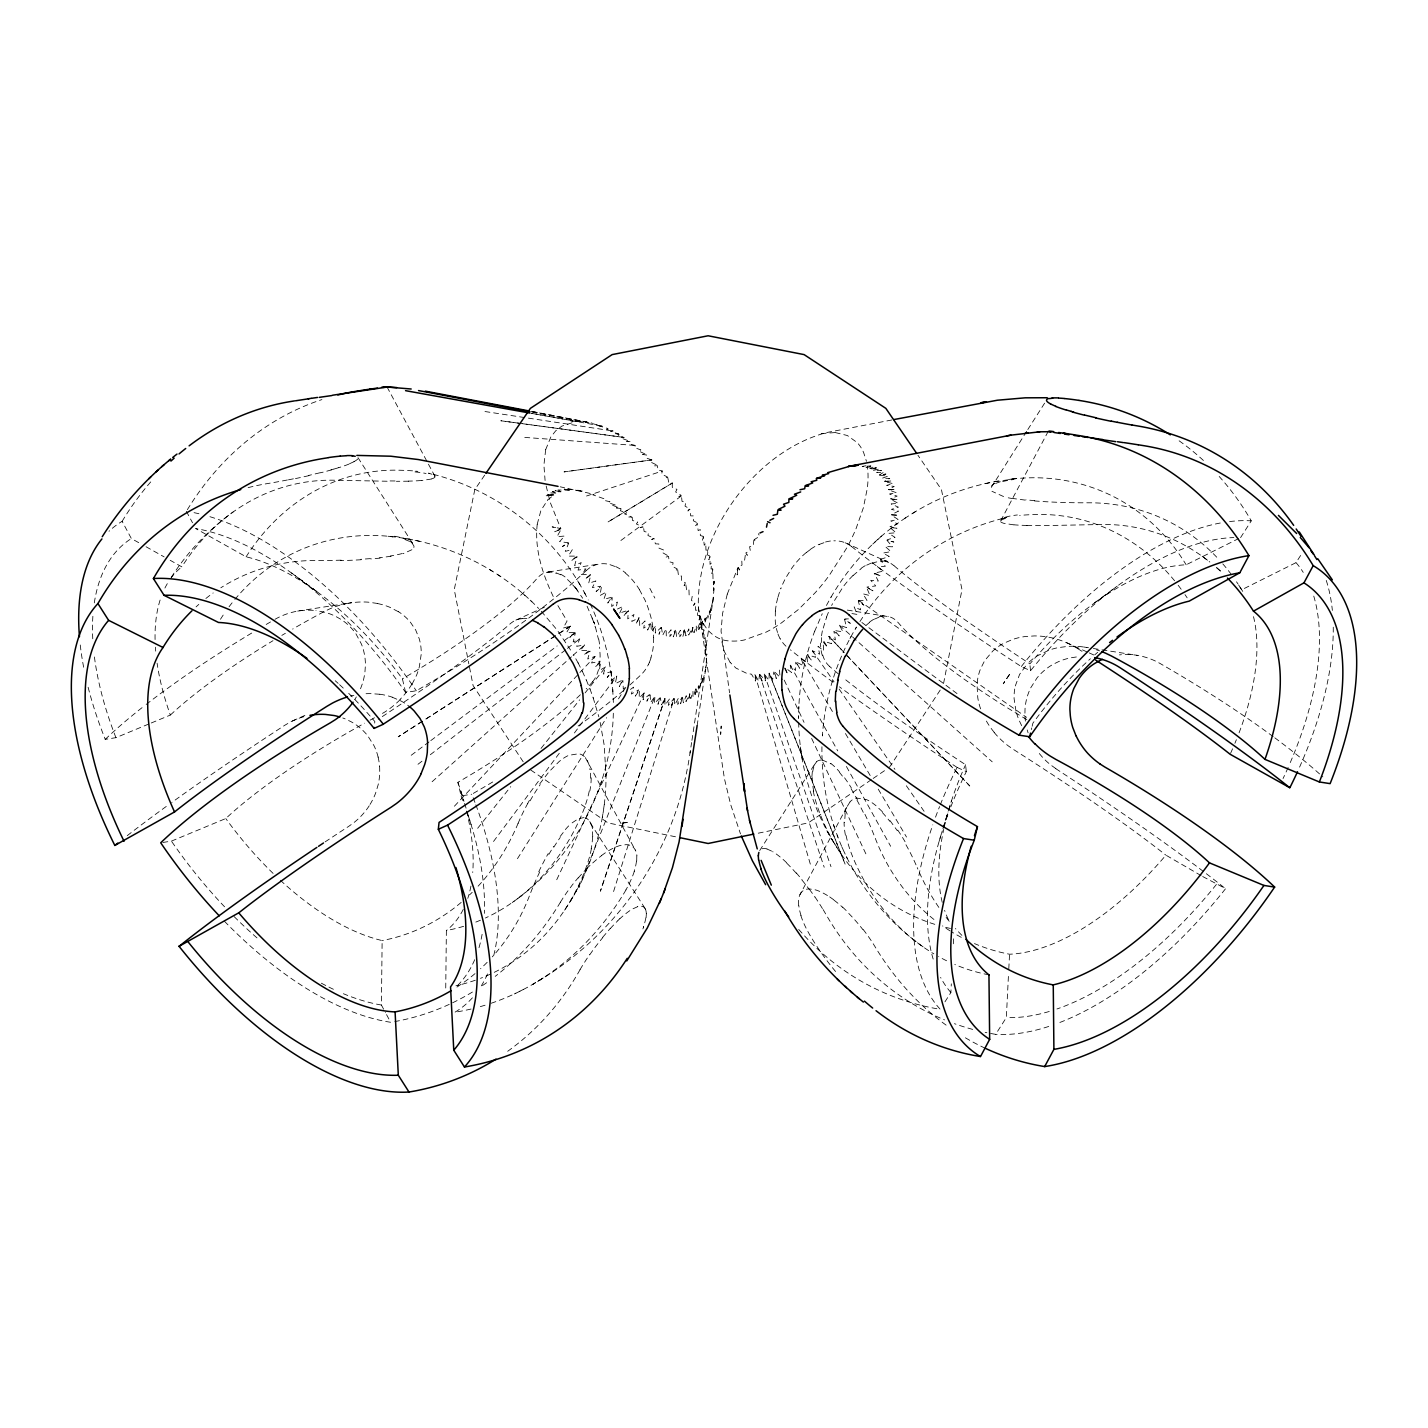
<?xml version="1.0" encoding="UTF-8"?>
<svg xmlns="http://www.w3.org/2000/svg" width="1428" height="1428" viewBox="0 0 1428 1428"><rect width="100%" height="100%" fill="white"/><g stroke="black" fill="none" stroke-linecap="round" stroke-linejoin="round"><path stroke-width="0.75" stroke-dasharray="5 3.75" d="M590.692 778.206L590.139 769.335M653.703 637.691L653.399 645.617A67.937 39.77 69.2 0 1 650.882 657.808M592.745 836.737L592.281 828.918M646.384 913.42L646.081 917.686M280.352 880.273A224.928 112.473 54.7 0 0 382.133 940.57L381.419 1005.062L385.506 1012.702M446.375 930.538L445.714 990.729M606.007 773.458C606.597 822.796 591.156 872.08 562.953 912.546M798.645 715.767L798.591 718.373C798.466 688.635 803.982 658.897 814.71 631.176M798.805 708.699L798.859 706.324M811.889 776.939L812.354 771.227M821.279 642.618L821.832 635.603M944.943 1001.849L950.887 992.531L951.316 983.838M1008.4 976.413L1006.347 1017.557L995.655 1034.336A314.374 270.981 -65.7 0 1 985.141 1032.373M613.326 713.232C611.755 784.507 576.323 854.015 519.578 897.141M953.333 943.801L953.725 936.393M1008.793 968.827L1009.56 954.225M775.35 611.041L775.261 621.073A67.937 40.966 -59.7 0 0 777.546 632.479M636.709 860.959L636.799 855.89M374.689 723.104L374.814 721.533A224.928 112.491 54.8 0 0 346.861 691.545M855.336 629.034L856.479 627.035C836.594 659.932 824.831 697.632 822.403 735.973L822.617 733.706M823.367 725.245L823.599 722.925M537.231 524.237C534.286 550.423 543.3 576.305 554.671 599.492M705.271 671.642L705.503 669.268L702.737 681.656L702.647 678.389L701.541 684.637L702.505 678.675L698.631 690.081L698.471 685.761L696.918 692.509L696.079 688.635L695.043 694.74L695.864 688.867L693.008 696.775L692.973 691.563L690.831 698.595L689.974 693.705L688.474 700.22L689.742 693.865L685.993 701.63L686.261 695.722L683.369 702.808L682.477 697.132L680.603 703.772L682.191 697.221L677.711 704.522L678.443 698.131L674.694 705.039L674.159 698.667L671.553 705.343L673.802 698.685L668.304 705.414L669.643 698.774L664.966 705.271L664.948 698.417L661.503 704.896L660.396 697.685L657.969 704.307L660.039 697.614L654.345 703.486L654.988 696.382L579.215 887.413M778.671 675.979L774.529 671.749L776.314 678.568L773.851 671.945L772.637 679.549L769.156 673.177L769.032 680.299L764.23 674.07L765.515 680.835L759.821 674.498L762.088 681.138L759.464 674.534L758.768 681.227L754.93 674.551L755.555 681.085L751.521 674.212L746.594 673.248M845.18 813.639L844.626 822.51M537.231 524.219L540.891 510.528L547.656 500.05M712.733 602.152L714.268 586.872L713.482 590.639L714.143 581.607L713.357 586.533L714.125 581.196L713.072 582.321L712.822 569.576L711.912 573.556L712.679 568.755L711.073 569.022L711.537 562.864L710.055 564.399L709.966 556.42L708.859 559.722L709.823 555.92L707.485 554.974L708.038 549.816L705.95 550.173L705.789 543.14L704.236 545.317L703.397 536.874L702.362 540.427L703.183 536.339L700.327 535.536L700.291 529.556L698.149 530.609L697.292 523.183L695.793 525.683L697.06 522.702L693.312 520.756L693.58 515.901L690.688 515.865L689.795 509.153L687.921 510.992L689.51 508.654L685.029 506.155L685.761 502.442L682.013 501.353L681.477 495.855L678.871 496.623L681.12 495.32L675.622 491.946L676.961 489.376L672.285 487.359L672.267 483.075L668.822 482.842L667.715 477.38L665.287 478.434L667.358 476.916L661.664 474.132L662.306 471.026L657.969 469.937L657.433 465.706L654.202 465.867L656.755 464.975L650.365 461.922L651.793 459.905L646.491 458.12L646.67 455.05L642.564 454.461L645.956 454.407L638.619 450.962L640.869 449.927L634.621 447.624L635.335 445.429L630.623 444.447L630.194 441.573L626.606 441.448L629.748 441.252L622.572 438.628L624.197 437.468L500.835 420.76L624.161 437.45L618.556 436.004L619.02 434.273L614.558 433.559L618.627 434.023L610.577 431.31L613.13 431.006L606.632 429.275L608.025 428.543L598.85 425.83L602.348 426.187L530.948 413.245M689.617 755.733L691.598 742.542M691.937 740.347L713.447 597.404L710.359 612.291L711.18 606.721L709.216 615.325L709.538 610.863L707.895 618.199L707.538 614.647L704.736 623.358L705.182 618.056L702.897 625.642L702.522 621.055L700.916 627.731L702.29 621.269L698.774 629.623L699.541 623.661L696.471 631.301L696.257 625.839L694.026 632.747L692.955 627.481L691.438 633.996L692.687 627.606L688.707 635.032L688.849 628.927L685.851 635.835L685.012 629.748L682.87 636.424L684.458 629.837L679.764 636.799L680.406 630.248L676.551 636.924L675.855 630.23L673.231 636.852L675.498 630.194L669.803 636.531L671.089 629.766L666.287 635.995L666.162 628.873L662.681 635.246L661.467 627.642L659.004 634.282L661.057 627.535L655.256 633.086L655.845 625.75L651.454 631.676L650.865 623.697L647.58 630.051L650.472 623.536L643.671 628.213L645.045 620.93L639.726 626.178L639.548 617.913L635.746 623.929L639.155 617.664L631.747 621.501L633.996 614.468L627.731 618.859L628.427 610.684L623.697 616.039L627.981 610.345L621.751 612.362M697.132 725.674L706.307 664.68L705.753 668.001L706.949 654.006L706.092 656.202L706.182 642.796L705.414 647.705L705.182 636.174L704.004 638.798L703.968 630.266L703.04 634.211L703.861 629.802L701.898 629.534L702.219 623.322L700.577 624.804L700.22 616.717L699.077 620.02L700.041 616.236L697.417 615.182L697.864 609.988L695.579 610.309L695.204 603.223L693.597 605.401L694.972 602.687L691.455 600.474L692.223 596.386L689.153 595.547L688.939 589.568L686.707 590.639L685.636 583.267L684.119 585.73L685.369 582.749L681.388 580.839L681.531 576.019L678.532 575.984L677.693 569.772L675.551 571.182L677.14 568.897L672.445 566.434L673.088 562.757L669.232 561.739L668.536 556.349L665.912 557.134L668.179 555.867L662.485 552.6L663.77 550.066L658.968 548.156L658.844 543.997L655.363 543.818L654.149 538.57L651.686 539.588L653.738 538.106L647.937 535.482L648.526 532.501L644.135 531.502L643.546 527.503L640.262 527.664L643.153 527.128L636.352 523.969L637.727 522.077L632.408 520.417L632.229 517.329L628.427 517.025L631.836 517.007L624.429 513.812L626.678 512.884L620.412 510.76L621.109 508.814L616.378 507.886L620.662 508.511L612.362 505.209L615.522 505.084L608.364 502.71L609.988 501.764L604.365 500.425L604.901 499.05L592.602 494.748L594.102 494.338L560.24 486.805M690.027 753.038L690.367 750.789M602.33 817.476L602.848 814.049M603.758 807.927L604.258 804.696M688.064 765.14L688.974 759.732M943.569 683.441L961.99 589.621L941.427 489.536L917.954 455.264M630.426 689.456L633.55 687.154L631.301 694.062L638.637 689.867L635.246 696.15L639.351 690.242L639.173 698.042L644.439 692.598L643.046 699.738L649.437 694.579L646.884 701.202L650.115 694.829L650.65 702.451L654.97 696.382M591.406 848.625L590.889 851.213A83.984 34.54 -58.3 0 1 587.122 864.636L585.194 870.045A232.425 200.348 65.7 0 1 493.856 972.522M687.243 769.139C670.035 858.692 612.076 939.124 532.912 984.231L544.907 976.93M616.503 605.936L617.307 602.009L611.684 606.525L612.219 597.529L607.739 603.027L611.809 597.154L603.812 599.367L606.4 592.031L599.921 595.565L601.42 586.962L596.101 591.62L600.724 586.23L592.334 587.551L595.869 580.928L588.639 583.356L590.817 575.02L585.016 579.054L590.442 574.556L581.464 574.645L585.908 568.88L578.019 570.129L581.214 562.578L574.663 565.542L577.055 556.599L571.432 560.865L576.698 556.099L568.29 556.135L572.432 549.512L565.274 551.351L568.665 543.265L562.382 546.513L568.38 542.783L559.615 541.623L564.613 536.035L556.991 536.732L561.115 529.235L554.492 531.805L560.865 528.735L552.154 526.878L560.776 528.521L550.226 502.424L545.478 483.164M557.902 605.65L567.059 621.019L563.221 628.052L570.432 626.142L566.434 632.729L574.984 632.55L569.754 637.352L575.341 633.05L573.181 641.886L579.75 638.851L576.698 646.313L584.677 644.903L580.286 650.65L589.389 650.347L583.981 654.881L590.067 651.097L587.729 658.986L594.994 656.398L591.531 662.967L599.992 661.414L595.405 666.805L600.706 662.092L599.314 670.517L605.793 666.84L603.259 674.052L611.309 671.606L607.239 677.443L611.702 671.91L611.238 680.674L616.842 676.015L615.254 683.709L622.429 680.121L619.288 686.582L622.876 680.406L623.304 689.278L626.821 685.172M589.246 791.112L588.657 793.843A83.984 43.215 -55.5 0 1 584.355 807.837M776.546 602.884L777.903 597.207M545.674 449.713L543.907 465.064L545.085 480.504M1031.337 729.565L1031.748 727.905M1032.141 726.281L1032.908 723.157A224.928 112.473 -54.7 0 1 1090.385 658.754M545.674 449.695L550.797 437.039L555.688 430.828L561.757 426.169L574.377 422.028L570.54 420.707L587.069 422.152L532.001 411.442M1048.241 431.327L1000.385 521.381M823.26 628.088L826.651 617.003M1015.308 685.94L1019.628 674.319L1026.946 664.252M727.28 594.137L722.568 613.469L721.051 631.158L729.547 692.794M939.106 841.413L942.301 830.864M942.944 828.758L948.067 811.889M943.319 827.544L951.441 800.912M613.576 891.536L674.159 698.667M727.28 594.102L737.919 567.701L737.169 574.913L738.026 567.487L739.525 569.986L738.258 566.987L742.007 565.06L741.757 560.187L744.631 560.169L745.523 553.439L747.397 555.278L745.809 552.957L750.289 550.44L749.575 546.728L753.306 545.657L753.841 540.141L756.447 540.926L754.198 539.623L759.696 536.25L758.357 533.661M597.404 792.968L598.154 790.826M600.92 783.044L601.706 780.813M584.498 807.802L582.321 813.317A232.425 195.35 81.2 0 1 485.395 918.008M360.534 688.742L362.587 683.137A61.957 59.905 -59.4 0 0 364.997 671.267L365.425 665.091A55.264 53.621 -58 0 0 364.693 655.863A56.638 54.996 -57.4 0 0 361.48 644.189L355.983 633.889A56.656 55.049 -56.7 0 0 345.808 622.876A55.281 53.711 -57.7 0 0 340.881 619.324L335.616 616.343A61.94 60.19 -60.6 0 0 324.531 612.184L315.927 610.559M814.585 631.515L822.242 613.719M518.078 823.349L520.524 817.798A83.984 29.667 -59.9 0 1 527.807 803.375M648.49 664.359L649.419 662.324M556.724 879.737L644.474 692.616M539.713 871.972L538.302 874.953A84.002 20.581 -63.1 0 0 531.912 889.555L529.734 895.07A232.425 200.348 65.7 0 1 492.285 956.867M619.681 613.04L622.84 606.507L617.467 609.024M847.304 806.284L849.999 801.929M831.007 597.207C849.606 564.917 875.971 537.124 907.191 516.811M1026.643 431.381L990.746 488.287A51.979 11.977 1.1 0 0 991.246 490.554M798.609 905.263L798.52 900.193A61.94 24.562 49.8 0 1 799.948 894.696L848.089 804.696M799.894 894.642L801.251 892.464A55.264 21.848 50.6 0 1 803.054 890.751A56.656 22.437 50.8 0 1 809.301 888.894L815.727 889.93A56.656 22.312 50.7 0 1 823.403 893.214A55.281 21.616 50.5 0 1 829.704 896.998M527.735 803.357L529.36 800.448M826.437 605.454L831.31 596.618M814.192 765.14L816.53 761.856M412.103 684.119L416.351 675.694A65.563 63.421 -19.5 0 0 419.314 666.876L421.206 654.256A51.872 50.462 -2.8 0 0 419.189 638.602L415.691 630.034L410.479 622.322A51.854 50.605 -5 0 0 398.466 611.684M849.981 638.477L851.142 636.46M548.816 854.462L553.582 846.393M570.629 900.836L573.039 896.641M575.413 892.464L577.751 888.394M580.089 969.666L578.733 972.004A314.374 270.981 65.7 0 1 506.761 1051.936M625.999 889.876L624.625 892.214A314.374 264.251 81.1 0 1 489.054 1003.955M560.383 902.246L563.364 897.48A71.721 25.508 -49.8 0 1 570.343 887.645L572.164 885.146A66.616 23.955 -49.8 0 1 578.108 877.881M859.959 621.537C892.946 569.504 946.889 531.448 1006.865 517.454L1000.064 519.256L1006.865 517.454M517.454 858.674L606.614 717.677M618.485 698.863L626.838 685.708M759.678 850.588L814.888 763.891M1027.821 429.525L1046.653 399.965M1240.575 537.624L1251.267 520.845A314.374 270.999 -65.7 0 0 1219.191 476.47M1238.611 584.962A232.425 200.348 -65.7 0 1 1241.646 589.8L1296.035 562.65L1300.783 555.206M889.394 767.354L940.695 689.331M171.253 577.358C187.514 551.904 208.667 529.609 233.157 511.956M484.717 475.096L474.828 489.536L454.265 589.621L468.83 663.806M539.802 783.776L549.012 771.78L558.919 761.749A51.854 23.812 -63.1 0 1 568.701 755.341L578.822 753.716A51.854 24.187 -62.9 0 1 585.337 757.608M560.151 836.505L565.327 829.829M493.517 841.467L561.168 750.753M574.413 732.957L616.878 676.051M592.513 681.87L594.459 679.228A84.002 40.287 62 0 0 598.207 670.66L598.725 668.625A78.594 37.128 62.9 0 0 600.099 654.792L599.599 647.098M477.666 828.294L510.742 786.632M541.034 748.433L579.643 699.845M585.123 692.866L605.811 666.858M602.687 937.286L610.238 928.468M454.407 806.213L578.394 674.141M579.875 672.517L595.03 656.434M586.444 868.813L592.727 862.78M547.674 500.032L553.457 495.284L544.836 495.873L553.546 495.213L547.174 494.266L553.796 495.052L549.673 492.856L557.295 493.195L552.297 491.678L561.061 491.767L555.064 490.696L561.347 491.696L557.955 489.965L569.379 490.25L564.114 489.126L569.736 490.232L567.362 489.054L583.124 491.232L577.697 490.179M400.161 699.631L397.805 701.933A84.002 80.111 -27 0 1 384.9 711.947L382.168 713.589M617.931 920.489L619.841 918.668M853.051 575.555L861.03 568.772M881.647 536L872.722 544.139M586.051 570.754L588.854 568.415A71.703 41.483 73 0 1 595.262 565.042L596.993 564.506A66.616 38.574 72.7 0 1 602.438 563.703A67.937 39.324 72.5 0 1 609.988 564.542M432.113 781.723L571.432 656.826M573.056 655.327L584.695 644.938M866.136 625.339L869.545 622.429M572.128 822.867L578.34 818.708L583.749 817.619M806.32 552.582L810.658 549.316M417.993 764.283L423.277 760.196M430.31 754.734L565.702 649.776M567.434 648.383L579.768 638.869M521.291 895.82L512.17 902.603M411.21 755.269L429.007 741.935M430.792 740.596L557.188 645.92M564.292 640.565L575.002 632.586M620.894 540.48L681.477 495.855M1094.616 602.777L1117.249 586.087M601.313 855.675L605.633 852.587A55.281 21.866 -50.4 0 1 611.969 848.839A56.781 22.402 -50.7 0 1 619.573 845.679L625.982 844.644A56.638 22.437 -50.8 0 1 632.265 846.465A55.281 21.866 -50.4 0 1 634.068 848.143L634.8 849.196A61.797 24.579 -49.5 0 1 636.942 855.783M411.889 549.726L403.16 553.671M871.348 779.706L808.212 822.921L756.001 833.649M873.151 778.456L885.788 769.817M555.456 635.763L424.437 719.962L555.474 635.781M912.385 513.527C936 498.765 962.311 488.305 989.586 482.7M904.406 518.578L915.33 511.635M274.979 619.306L277.567 617.896A71.436 69.561 -67.5 0 1 291.687 612.433L294.686 611.684A66.652 64.885 -66.7 0 1 300.755 610.649A67.937 66.063 -64.7 0 1 315.909 610.577M866.671 565.167L872.169 562.686M354.18 461.619L348.664 464.118M874.418 619.163L879.184 617.128M894.106 565.738A232.425 19.385 32.5 0 0 1029.927 663.859A224.928 112.455 -54.7 0 1 1186.186 564.774L1238.594 538.606M523.683 989.318L514.294 993.959M515.901 620.109L545.121 606.918M995.619 483.467L1001.546 481.254M292.365 721.033L306.877 714.482M819.244 544.425L825.509 542.14M88.125 687.243A296.703 148.351 54.7 0 0 105.244 739.347L115.936 737.669L149.619 723.675M151.279 722.979L170.343 715.071A224.928 112.473 54.7 0 1 157.098 663.199M162.846 842.466L171.396 841.128L225.785 818.53A232.425 48.498 -28.2 0 1 364.551 723.193M1003.366 518.543L1005.562 517.811M586.533 496.016L662.306 471.026M637.62 906.709L632.104 909.19A56.656 15.851 -54.1 0 0 625.357 914.009A55.264 15.333 -54 0 0 619.823 918.74M303.896 716.695L300.915 717.588A71.703 70.972 79 0 0 289.67 722.407L284.547 725.424A314.392 26.257 -32.5 0 0 171.735 802.5M330.957 469.866L333.563 469.116M431.559 479.005L421.456 480.576M320.015 472.757L308.609 475.47M891.786 419.975L826.955 432.488C755.448 451.105 696.114 532.715 698.363 607.15L724.46 778.831L730.672 804.607L740.507 833.916M994.263 481.789L1016.629 478.559M348.468 603.187L345.219 603.83A83.984 83.431 -25.1 0 0 329.672 608.917L323.977 611.666A232.425 48.463 -28.2 0 0 292.633 629.088M984.963 483.628L999.029 480.843M287.367 479.969L284.368 480.558A71.739 6.212 -12.2 0 1 272.837 482.682L267.661 483.539A314.374 270.981 65.7 0 0 246.776 487.965M865.975 465.742L862.173 466.474L870.866 465.956L865.993 467.313L873.722 466.76L869.831 468.616L876.453 467.795L870.098 468.759L879.041 469.044L873.4 470.383L881.487 470.508L876.685 472.561L883.789 472.168L879.434 474.971L885.931 474.06L879.666 475.167L887.913 476.149L882.326 478.184L889.751 478.434L884.521 481.343L891.411 480.933L884.682 481.593L892.911 483.61L886.681 485.359L894.231 486.466L888.341 489.501L895.374 489.501L888.43 489.822L896.356 492.731L889.644 494.017L897.141 496.105L890.59 498.818L897.748 499.639L890.644 499.229L898.176 503.334L891.197 503.959L898.426 507.172L891.411 509.35L898.498 511.153L891.286 514.615L898.39 515.258L891.268 515.044L898.087 519.471L890.769 520.934L897.605 523.808L889.965 526.664L896.945 528.253L889.84 527.467L896.088 532.769L888.68 533.358L895.07 537.392L887.109 539.802L893.874 542.069L886.966 540.319L892.5 546.817L885.181 546.424L890.965 551.619L882.932 553.1L889.251 556.474L880.54 559.348L887.377 561.365L880.344 559.883L885.342 566.273L877.435 566.684L883.164 571.182L874.454 573.039L880.826 576.109L874.222 573.52L878.327 581.035L870.723 580.321L875.703 585.926L866.957 587.069L872.936 590.799L866.653 587.568L870.045 595.654L862.905 593.798L867.028 600.438L858.639 600.385L863.886 605.169L858.264 600.902L860.638 609.845L854.122 606.864L857.3 614.433L849.41 613.165M821.154 433.612L835.255 432.559M551.44 571.503L545.621 572.557A83.984 36.896 74.2 0 0 539.231 576.198L537.053 578.411A232.425 48.463 -28.2 0 1 402.393 678.853M297.702 611.095L351.752 602.67M548.477 571.968L598.778 564.096M405.623 692.455L402.41 678.853A224.928 112.473 54.7 0 0 246.098 556.813L195.6 528.521A277.175 138.57 54.7 0 1 405.606 692.455L416.316 690.777A314.374 65.527 -28.2 0 0 585.98 570.789M580.339 694.758A232.425 48.498 -28.2 0 1 457.888 782.33L461.083 795.914L471.776 794.236M391.111 556.26L379.437 557.795M1011.792 479.148L1014.166 478.844A84.002 22.598 8.2 0 1 1027.071 477.88L1032.533 477.755A232.425 200.331 -65.7 0 1 1186.15 564.792M1076.373 656.969L1070.518 657.862A61.94 61.333 -88.6 0 0 1059.005 661.432L1053.453 664.127A55.281 54.782 85.3 0 0 1045.724 669.286A56.799 56.299 82.8 0 0 1037.031 677.907L1030.641 687.957A56.656 56.138 83.9 0 0 1026.482 699.524A55.281 54.746 84.2 0 0 1025.036 708.752L1024.893 714.982A61.94 61.225 84.5 0 0 1025.411 721.122M1008.471 479.451L1014.166 478.844M522.041 618.699L520.417 618.859A84.002 39.449 66.4 0 0 513.205 621.519L510.76 623.304A232.425 19.403 -32.5 0 1 378.277 719.248M370.316 558.634L360.856 559.294M341.149 560.169L337.901 560.258A84.02 8.639 -2.8 0 1 322.371 560.49L316.659 560.49A232.425 200.348 65.7 0 0 220.804 587.8M408.533 481.2L396.413 481.307M848.464 618.895L844.876 618.859L850.303 623.358L844.501 619.306L846.679 627.66L839.45 625.214L842.984 631.854L834.595 630.533L839.218 635.924L833.898 631.265L835.398 639.869L828.936 636.317L831.507 643.671L823.813 641.172L827.58 647.33L823.099 641.832L823.635 650.829L818.012 646.295L819.636 654.167L812.496 650.793L815.638 657.344L807.338 654.649L811.622 660.343L806.909 654.97L807.588 663.163L801.34 658.772L834.113 714.375M387.113 481.236L334.152 480.219A232.425 195.368 81.1 0 0 181.82 566.845L170.2 560.294M1026.786 525.504L1035.8 525.611A65.402 4.516 -1.3 0 0 1048.223 525.522L1101.166 524.522A232.425 195.368 -81.2 0 1 1209.516 561.811M524.772 437.414L635.335 445.429M1034.318 500.942L1043.797 501.603A78.594 9.282 2.9 0 0 1063.503 502.495L1066.752 502.567A84.002 8.639 2.8 0 0 1082.281 502.799L1087.993 502.799A232.425 200.348 -65.7 0 1 1219.066 559.687M1013.862 524.879L1003.759 523.291A51.854 6.694 -2.3 0 1 1000.421 521.381M415.673 471.133L417.851 471.365M882.611 561.008L884.218 561.186A83.984 39.449 -66.4 0 1 891.447 563.828L893.892 565.613M234.87 599.421A232.425 200.348 65.7 0 1 372.083 535.446L377.581 535.571A84.002 22.598 -8.2 0 1 390.522 536.517C446.339 542.087 499.764 568.076 538.677 608.489M388.023 536.25L396.163 537.142M1025.215 500.103L1013.541 498.586M379.794 694.258L370.245 693.615A78.594 78.576 84.1 0 0 363.712 693.865M835.273 432.559L847.375 435.522L857.193 442.591A116.864 58.423 -54.8 0 1 863.619 452.551L866.475 461.333M390.487 536.535L392.843 536.839M822.171 759.928L830.9 763.855M484.984 411.532L526.254 417.815M528.414 418.136L613.13 431.006M847.322 610.095L889.698 616.86A84.002 36.896 -74.2 0 1 896.088 620.52L898.266 622.715A232.425 48.481 28.2 0 0 1029.302 721.051M1083.566 646.973L1092.206 648.312M1093.366 648.508L1137.616 655.398M531.966 413.442L577.769 421.688M584.016 421.492L602.313 426.169M377.635 603.473L368.174 602.152A78.576 77.862 -21.6 0 0 348.486 603.259M532.073 412.139L582.321 421.688M530.966 411.3L592.013 423.063M405.623 538.517L410.389 539.481M415.066 540.391L419.689 541.319M675.48 836.772L608.042 822.921L528.663 768.585M1003.581 496.551L991.96 491.303M610.006 564.667L615.664 566.737M746.326 673.177L735.938 668.072L730.136 662.36M767.032 849.017L772.548 851.516M404.784 539.463L409.033 541.158M556.135 572.824L560.883 574.877M431.952 474.239L428.454 473.15C491.303 487.787 547.459 528.949 579.982 584.748M392.2 697.203L401.214 701.112A51.872 51.426 20.3 0 1 409.39 706.557M1066.502 642.654L1087.244 652.025M845.287 542.818L888.734 562.418M1089.261 652.935L1094.562 655.327M851.481 546.46A314.374 26.293 32.5 0 0 1021.27 666.555L1030.552 670.714A277.175 138.605 -54.7 0 1 1233.881 537.588M957.081 767.425L966.31 771.602A277.175 138.605 -54.7 0 0 949.674 809.837M1202.697 876.524L1225.599 888.644A296.703 148.298 -54.7 0 1 1056.952 1023.573M138.712 542.658L131.358 538.552L122.13 521.327A296.703 148.351 54.7 0 0 109.01 531.252M146.049 546.745L164.149 556.884M1201.073 875.578L1165.908 855.158A224.928 112.455 -54.7 0 1 1009.525 954.225A232.425 200.348 -65.7 0 1 974.467 943.587M398.43 611.755L389.755 607.239A65.402 64.278 -12.2 0 0 377.617 603.562M1077.801 648.633L1072.339 645.474A83.984 83.966 87.5 0 0 1057.202 639.262L1054.007 638.37A78.594 78.576 -88.8 0 0 1034.408 635.924L1024.858 636.567A65.402 65.224 -17.7 0 0 1012.452 639.512L1003.42 643.439A51.979 51.551 -20.2 0 0 992.817 651.007L984.642 660.682L980.411 669.107A51.854 51.372 -17.7 0 0 977.038 684.887L977.787 697.828A65.545 64.956 8 0 0 979.983 707.003L981.036 709.966M489.304 569.308L492.267 571.2M497.462 574.502L500.246 576.269M1055.863 768.621L1051.026 765.158A71.721 70.615 82.2 0 1 1042.047 756.769L1040.012 754.395A66.634 65.617 82.3 0 1 1038.102 751.931M829.686 896.891L834.006 899.979M858.639 600.385L1026.571 717.338M298.755 578.304L318.301 592.674L290.527 572.235M923.148 946.907C884.182 919.346 853.73 879.898 837.165 835.13M851.588 546.531L848.607 544.461A71.703 43.215 -63.4 0 0 841.699 541.623L839.807 541.23A66.634 40.127 -63.2 0 0 833.863 540.819M861.887 622.483L958.117 694.401M1202.162 556.26L1209.855 562.043M914.027 940.124L915.741 941.445M1216.656 567.612L1222.957 573.056M625.25 572.967L627.16 574.627A55.264 31.22 70.4 0 1 632.747 580.393A56.638 31.862 70.2 0 1 639.458 589.586M839.45 625.214L992.21 761.82M567.469 579.5L572.646 584.57M523.005 593.691L524.951 595.476M530.163 600.188L531.93 601.831M842.591 907.083L848.875 913.099M829.632 666.501L827.472 664.27A83.984 40.805 -53.8 0 1 823.296 656.862L822.724 655.059M786.721 862.798L784.793 860.977A55.246 15.28 54 0 0 779.277 856.3A56.656 15.851 54.1 0 0 772.602 851.624M412.032 543.086L413.906 545.978A51.872 12.013 -0.7 0 1 412.246 549.744M784.454 668.001L787.738 674.355L785.168 667.697L791.647 672.517L790.255 665.234L795.592 670.482L795.771 662.199L799.573 668.233L796.164 661.967L803.571 665.787L801.322 658.79M882.415 811.764L876.399 806.052A51.872 23.812 63.1 0 0 866.617 799.662L856.497 798.02A51.872 24.205 62.9 0 0 849.999 801.911M541.266 611.273L557.331 630.248L572.325 652.667M798.698 929.414L802.536 933.68A314.374 270.999 -65.7 0 0 940.249 1009.31A296.703 148.369 -54.7 0 1 932.787 824.866M994.12 732.421L996.298 734.92A84.002 82.645 27 0 0 1008.364 745.934L1013.559 749.521A232.425 19.403 32.5 0 1 1165.712 855.015M796.306 872.901L801.965 879.594M645.456 909.101L644.385 907.601A55.281 15.547 -53.8 0 0 642.903 906.637A56.656 15.976 -54.3 0 0 637.673 906.619M839.325 772.137L844.501 778.813M890.037 820.636L897.319 830.721M585.319 757.625L635.424 850.338M863.155 929.45L865.047 931.931A71.454 25.472 49.8 0 1 873.472 944.194L874.936 946.55A314.374 264.234 -81.2 0 0 947.085 1025.84M730.065 662.271L724.228 651.275L721.872 641.707M644.974 908.279L588.104 819.547A51.979 18.992 -65.5 0 0 584.962 817.798M577.769 590.889L574.234 585.908L582.66 598.225M812.496 650.793L834.023 681.816M839.129 689.099L894.928 769.353M906.352 785.757L924.095 811.3M1236.505 581.803L1238.005 583.963M841.699 854.854L831.614 838.95M814.977 896.998L816.709 899.551A71.757 17.207 53.4 0 1 823.028 909.547M434.63 475.827L434.933 477.077A51.872 6.694 2.3 0 1 431.345 478.969M523.183 761.784L473.114 685.619L469.259 665.984M1240.057 587.194L1243.163 592.031M358 457.656L413.317 544.496M851.07 788.702L857.389 799.591M639.423 589.639L644.938 599.938A56.638 31.702 70.1 0 1 650.115 614.433A55.281 31.291 70.1 0 1 651.739 620.412L652.774 626.356M823.117 909.565L825.919 914.331A314.374 270.981 -65.7 0 0 944.515 1019.878M845.447 733.528L870.312 775.725M878.238 789.131L906.512 837.058M798.663 722.229C799.377 761.481 809.89 800.59 829.24 834.773M826.883 830.721L834.023 843.145M584.177 592.174L588.265 599.974M578.84 582.731L585.337 594.173M578.215 663.127L573.645 654.899M589.764 821.582L591.049 824.188M905.959 844.751L907.583 847.661A83.984 29.702 59.9 0 1 914.795 862.101L917.24 867.653M790.291 665.216L837.754 750.896M846.411 766.461L890.661 846.286M387.095 387.059L434.915 476.238M186.372 511.313L192.53 522.773M386.542 1014.612L390.647 1022.269A296.703 148.351 54.7 0 1 223.375 920.15M649.847 588.318L654.863 598.082M780.027 638.477L779.063 636.602A66.652 40.448 -59.2 0 1 777.475 632.55M1021.645 725.638L1018.967 719.998A65.563 63.403 19.8 0 1 1016.022 711.162M578.037 662.77L582.463 671.553M587.229 760.392L588.711 763.694A65.563 31.452 -59.3 0 1 589.96 769.514M587.086 606.24L594.708 624.09L592.281 617.931M864.94 814.281L866.35 817.262A84.002 20.563 63.1 0 1 872.686 831.846L874.918 837.379A232.425 200.348 -65.7 0 0 935.161 920.435M784.222 680.103L804.053 722.354M811.639 738.437L867.403 857.103M841.895 846.982L842.895 849.142M846.358 856.514L847.304 858.549M582.392 671.41L586.408 680.228M590.228 603.848C601.599 628.124 609.167 654.256 611.952 680.942M586.372 680.139L590.067 689.206M593.138 697.721L598.85 716.82M589.942 688.849L593.37 698.292M821.939 746.755C821.564 774.065 825.634 801.465 834.398 827.347M833.613 825.116L837.915 837.254M764.23 674.07L830.989 866.671M759.464 674.534L824.206 867.26M1027.196 729.922L1028.071 732.796M460.887 791.255L463.975 801.358M464.6 803.393L466.456 809.462M467.063 811.479L471.383 825.634M754.93 674.551L811.211 867.153M595.422 627.071L598.368 638.941M1015.968 711.18L1014.094 698.56A51.997 50.587 4.9 0 1 1014.719 689.028M600.153 722.443L604.187 745.077L606.061 776.064M846.072 835.416L846.661 838.147A83.984 43.304 55.5 0 0 850.856 852.105L852.998 857.621A232.425 195.368 -81.1 0 0 933.841 953.85M813.246 790.951L813.764 793.522A83.984 34.54 58.3 0 0 817.512 806.945L819.458 812.354A232.425 200.331 -65.7 0 0 936.268 924.791M698.363 607.15C699.774 624.143 712.572 640.958 730.85 640.994A116.864 58.423 -54.7 0 0 744.238 639.994L766.015 632.176A116.828 58.387 -54.7 0 0 781.776 622.662L798.841 609.149L815.263 592.656A116.828 58.423 -54.7 0 0 829.293 575.359L846.75 547.959A116.81 58.387 -54.7 0 0 856.086 528.538L863.333 507.904L867.296 488.43A116.828 58.387 -54.8 0 0 867.921 472.15L867.421 466.545M800.394 747.005L802.322 759.785M1030.552 670.714L1029.838 663.841M966.31 771.602L965.578 764.73A232.425 19.403 32.5 0 1 843.02 677.657M612.701 689.403L613.38 702.451M611.719 678.621L612.915 691.688M779.474 670.053L780.063 677.39M379.634 766.443L379.759 772.673A61.957 61.225 -84.5 0 1 378.17 784.74L375.546 793.343A67.919 66.938 -82.9 0 1 370.048 804.428M605.793 764.016L605.847 766.39M838.254 673.766A232.425 19.403 32.5 0 1 829.739 666.555M1055.703 768.621A314.374 26.186 32.5 0 1 1225.099 888.359M1296.035 562.65A277.175 138.605 -54.7 0 1 1303.228 572.378M1313.76 596.101A277.175 138.605 -54.7 0 1 1289.895 763.427M1288.145 767.461A277.175 138.605 -54.7 0 1 1283.058 778.546M1216.388 884.467A277.175 138.605 -54.7 0 1 1056.934 1008.989M1049.259 1011.47A277.175 138.605 -54.7 0 1 1006.347 1017.557M950.887 992.531A277.175 138.605 -54.7 0 1 940.588 977.395M933.162 959.08A277.175 138.605 -54.7 0 1 942.052 831.649M943.319 827.722A277.175 138.605 -54.7 0 1 948.924 811.836M1048.741 1026.446A296.703 148.298 -54.7 0 1 995.655 1034.336M994.227 732.332A78.594 77.362 26.5 0 1 985.07 718.695M825.545 541.997A67.919 40.859 -63 0 1 833.881 540.73M810.64 549.173A61.957 36.825 -61.9 0 1 819.244 544.3M861.066 568.38A65.563 29.381 -62.8 0 1 866.742 564.828M806.32 552.511A55.264 32.344 -61.2 0 0 800.001 558.33A56.656 33.005 -61 0 0 792.326 567.416L785.971 577.519A56.799 32.969 -60.9 0 0 780.813 588.622M853.051 575.448A51.872 20.884 -59.9 0 0 843.216 586.712L833.149 602.652A51.872 20.92 -59.3 0 0 831.614 605.472M777.974 597.207A55.281 32.255 -60.9 0 1 780.848 588.622M826.562 617.039A51.872 20.92 -59.3 0 1 830.203 608.364M775.404 611.023A62.207 36.86 -60.5 0 1 776.6 602.866M785.971 646.206A71.454 43.429 -58.9 0 1 780.027 638.459M957.099 767.425A314.392 26.257 32.5 0 1 839.414 686.832M833.042 682.191A314.392 26.257 32.5 0 1 790.38 649.811M1077.801 648.669A232.425 19.385 32.5 0 1 1083.156 652.078M1326.255 580.428A296.703 148.369 -54.7 0 1 1332.36 610.416M1333.252 627.178A296.703 148.369 -54.7 0 1 1298.302 769.96M935.536 817.155A296.703 148.369 -54.7 0 1 939.588 806.57M940.284 804.785A296.703 148.369 -54.7 0 1 957.046 767.461M1021.323 666.537A296.703 148.369 -54.7 0 1 1221.975 522.702M1229.579 521.577A296.703 148.369 -54.7 0 1 1251.267 520.845M1253.498 616.646A224.928 112.455 -54.7 0 1 1238.522 734.26M1236.38 739.704A224.928 112.455 -54.7 0 1 1234.899 743.328M1232.578 748.79A224.928 112.455 -54.7 0 1 1230.151 754.27M948.37 919.507A224.928 112.455 -54.7 0 1 944.604 910.35M942.248 902.371A224.928 112.455 -54.7 0 1 943.73 829.311M944.194 827.169A224.928 112.455 -54.7 0 1 948.192 811.55M948.71 809.783A224.928 112.455 -54.7 0 1 965.596 764.73M950.477 928.45A232.425 200.331 -65.7 0 1 945.104 927.218M1179.135 440.824A314.374 270.999 -65.7 0 1 1204.054 461.065M813.71 791.29A78.594 31.291 59.3 0 1 812.264 777.296M812.728 771.709A65.385 24.401 62.5 0 1 814.406 765.462M816.495 761.749A51.854 18.975 65 0 1 822.242 760.107M830.81 763.444A51.872 18.814 66 0 1 839.325 771.673M844.573 777.814A65.402 21.009 64 0 1 851.356 787.935M1222.796 563.881A232.425 200.348 -65.7 0 1 1231.043 574.092M961.276 937.339A232.425 200.348 -65.7 0 1 951.726 931.913M950.173 930.949A232.425 200.348 -65.7 0 1 942.534 925.897M822.314 655.452A78.594 38.092 -54 0 1 820.582 643.118M821.546 635.781A65.563 29.827 -57.1 0 1 822.956 628.231M991.478 486.038A65.402 15.672 5.1 0 1 994.745 483.324M1002.652 481.593A78.808 20.206 7.2 0 1 1013.005 479.612M872.008 563.364A78.594 36.378 -64.7 0 1 882.504 561.311M1013.166 498.693A51.979 11.602 0.9 0 1 1005.437 497.194M1034.764 500.621A65.563 10.674 2.6 0 1 1025.911 499.818M856.961 800.126A78.79 19.617 63 0 1 864.243 814.371M972.7 1029.392A314.374 270.981 -65.7 0 1 954.44 1023.68M809.462 889.394A66.652 16.208 53.4 0 1 814.888 896.998M801.858 879.88A67.955 16.725 53.3 0 1 809.319 889.501M786.828 863.262A61.797 16.315 53.5 0 1 796.288 873.276M766.979 848.928A56.656 15.976 54.3 0 0 761.713 848.928A55.264 15.547 54 0 0 760.267 849.91M521.952 618.449A78.576 36.842 66.1 0 1 528.753 618.824M325.156 841.86A314.374 26.275 -32.5 0 1 348.771 826.312L353.626 822.831A71.721 70.615 -82.2 0 0 362.605 814.46L364.64 812.086A66.634 65.634 -82.4 0 0 370.066 804.428M378.081 757.001A55.264 54.782 -84.2 0 1 379.545 766.247M378.17 757.215A56.638 56.12 -83.9 0 0 373.993 745.666L367.621 735.599A56.781 56.299 -83.8 0 0 358.928 726.977A55.264 54.782 -84.2 0 0 351.199 721.8L345.647 719.105A61.94 61.35 -89.5 0 0 342.791 717.981M127.235 835.648A314.392 26.257 -32.5 0 1 168.468 804.856M196.064 606.882A232.425 200.348 65.7 0 1 198.813 604.401M205.882 598.475A232.425 200.348 65.7 0 1 213.2 592.941M487.18 962.293A232.425 200.348 65.7 0 1 480.54 968.755M474.989 973.646A232.425 200.348 65.7 0 1 454.247 988.783M361.159 559.74A78.594 9.728 -2.9 0 1 340.524 560.633M380.134 558.08A65.563 11.37 -2.4 0 1 370.762 558.955M402.268 553.511A51.872 11.281 -1.1 0 1 390.272 555.992M409.479 541.087A65.563 15.708 -5.1 0 1 412.317 543.033M490.554 974.075A232.425 200.348 65.7 0 1 480.451 978.341M475.31 980.233A232.425 200.348 65.7 0 1 455.943 985.766M220.465 619.27A232.425 200.348 65.7 0 1 223.571 614.504M229.051 606.793A232.425 200.348 65.7 0 1 233.674 600.867M350.645 696.061A78.594 78.576 84.1 0 1 353.876 695.311M379.794 694.222A65.402 65.26 18.7 0 1 392.218 697.15M553.85 847.161A65.402 19.813 -63.6 0 1 560.222 837.468M538.713 871.848A78.594 21.42 -63.1 0 1 548.245 853.498M565.327 829.597A51.979 18.6 -65.7 0 1 570.486 824.134M591.192 824.01A65.545 24.883 -61.4 0 1 592.495 828.668M592.549 836.933A78.79 31.648 -59 0 1 591.174 848.803M335.223 680.745A224.928 112.491 54.8 0 1 338.15 683.387M339.596 684.708A224.928 112.491 54.8 0 1 345.415 690.17M394.431 536.232A78.594 20.938 -8 0 1 406.07 539.106M580 969.701A71.239 17.225 -53.4 0 1 589.603 954.689M589.818 954.689A66.598 16.119 -53.4 0 1 595.226 947.121A67.919 16.69 -53.3 0 1 602.794 937.571M610.22 928.646A61.94 16.583 -53.6 0 1 617.878 920.685M645.402 909.154A61.957 17.475 -53.2 0 1 646.277 913.527M645.813 917.936A67.937 19.528 -52.3 0 1 643.368 927.075M643.671 926.843A66.634 19.528 -51.8 0 1 642.903 928.914M357.732 458.941A55.264 7.104 -11.9 0 1 357.303 459.423A56.638 7.301 -11.6 0 1 353.93 461.655M349.021 464.082A56.656 7.336 -11.4 0 1 338.847 467.634M338.722 467.634A55.246 6.944 -11.7 0 1 333.777 469.116M331.599 469.866A61.922 7.336 -11.9 0 1 320.461 472.811M308.912 475.649A67.919 6.747 -12.2 0 1 293.204 479.04M293.383 478.826A66.634 6.033 -12.2 0 1 287.242 480.058M1174.601 580.768A232.425 195.368 -81.1 0 0 1036.906 514.491L1031.712 514.651A84.002 13.459 4.8 0 0 1019.628 515.437M1178.171 585.266A232.425 195.368 -81.1 0 1 1181.634 589.889M1184.99 594.619A232.425 195.368 -81.1 0 1 1187.15 597.832M988.908 974.842A232.425 195.368 -81.1 0 1 954.779 964.489M946.585 960.758A232.425 195.368 -81.1 0 1 938.571 956.581M1005.241 517.222A78.736 12.441 4.6 0 1 1017.379 514.955M1001.385 520.149A65.367 8.479 0.5 0 1 1004.848 518.632M1027.018 525.433A51.872 6.319 -2.6 0 1 1014.13 524.826M985.284 1048.277A314.374 264.234 -81.2 0 1 963.025 1036.389M848.75 913.42A67.473 24.24 49.8 0 1 862.869 929.574M834.041 900.193A61.94 23.491 50 0 1 842.574 907.28M882.343 812.532A65.367 26.739 60.6 0 1 889.805 821.296M801.054 915.58A67.919 27.328 48.8 0 1 798.787 905.406M800.84 915.455A66.67 27.168 48.4 0 0 802.447 919.989L803.375 922.31A71.739 29.417 48.2 0 0 808.034 931.806L810.693 936.518A314.392 264.234 -81.1 0 0 836.808 972.986M1216.62 567.755A232.425 195.368 -81.2 0 1 1222.136 572.789M961.901 935.376A232.425 195.368 -81.2 0 1 955.421 928.503M949.227 921.274A232.425 195.368 -81.2 0 1 944.497 915.241M938.856 907.423A232.425 195.368 -81.2 0 1 917.24 867.617M869.563 622.108A65.563 27.81 -70.4 0 1 874.471 618.913M1094.776 654.827A224.928 112.473 -54.7 0 1 1097.721 652.293M845.394 835.094A78.808 40.537 55.6 0 1 844.073 822.117M844.769 813.246A65.402 31.648 58.6 0 1 847.054 805.999M897.766 830.079A78.79 29.524 59.9 0 1 906.619 844.448M1029.231 662.003A51.961 50.658 3.7 0 1 1036.906 656.077L1048.563 650.365A65.563 64.599 15.1 0 1 1057.666 647.723L1067.144 646.456A78.576 77.915 22.7 0 1 1086.833 647.491M1096.49 649.847A83.966 83.413 24.9 0 1 1099.614 650.865M879.255 616.664A78.594 34.504 -73.9 0 1 888.305 616.45M1273.169 736.616A314.374 65.563 28.2 0 0 1160.321 663.627L1157.751 662.199A71.436 69.579 67.8 0 0 1143.632 656.719L1140.633 655.987A66.634 64.849 66.7 0 0 1134.564 654.952A67.937 66.081 64.8 0 0 1119.409 654.881M1274.811 737.83A314.374 65.563 28.2 0 1 1322.863 776.903M518.15 823.206A232.425 195.368 81.1 0 1 476.149 888.287M472.204 892.321A232.425 195.368 81.1 0 1 469.509 894.928M461.19 902.407A232.425 195.368 81.1 0 1 382.293 940.534M122.13 521.327A314.392 264.251 81.1 0 1 152.564 479.826M560.454 902.157A314.392 264.251 81.1 0 1 495.213 976.359M486.609 982.732A314.392 264.251 81.1 0 1 479.576 987.516M472.4 992.049A314.392 264.251 81.1 0 1 394.842 1021.555M381.401 1005.026A277.175 138.57 54.7 0 1 343.38 993.71M333.42 989.283A277.175 138.57 54.7 0 1 327.387 986.337M325.78 985.516A277.175 138.57 54.7 0 1 320.925 982.964M256.986 937.893A277.175 138.57 54.7 0 1 232.407 914.866M224.571 906.798A277.175 138.57 54.7 0 1 171.414 841.11M115.954 737.705A277.175 138.57 54.7 0 1 94.23 655.381M92.766 638.78A277.175 138.57 54.7 0 1 93.016 614.29M94.302 602.919A277.175 138.57 54.7 0 1 131.287 538.588M461.065 795.86A277.175 138.57 54.7 0 1 463.35 801.858M468.259 815.745A277.175 138.57 54.7 0 1 484.36 913.384M482.111 934.305A277.175 138.57 54.7 0 1 478.362 949.781M474.703 959.705A277.175 138.57 54.7 0 1 454.996 987.926M83.645 667.233A296.703 148.351 54.7 0 1 80.164 644.135M194.047 512.67A296.703 148.351 54.7 0 1 199.938 513.973M209.934 516.704A296.703 148.351 54.7 0 1 416.298 690.777M473.15 797.734A296.703 148.351 54.7 0 1 475.185 803.018M475.845 804.785A296.703 148.351 54.7 0 1 492.856 958.848M487.519 973.932A296.703 148.351 54.7 0 1 481.325 985.838M472.4 997.815A296.703 148.351 54.7 0 1 454.943 1012.202M530.091 800.805A78.611 28.149 -59.9 0 1 540.23 784.561M578.215 877.988A67.955 24.722 -49.8 0 1 586.515 868.974M592.745 862.958A61.957 23.526 -50 0 1 601.277 855.872M636.46 861.138A67.937 27.311 -48.9 0 1 634.175 871.33M634.335 871.241A66.67 27.096 -48.4 0 1 632.711 875.757A71.239 29.167 -48.2 0 1 625.91 889.894M187.354 509.689A314.374 264.251 81.1 0 1 321.907 399.59M485.092 1005.205A314.374 264.251 81.1 0 1 477.113 1007.49M471.079 1009.025A314.374 264.251 81.1 0 1 454.836 1012.238M433.255 474.15A65.385 8.747 -1.6 0 1 434.987 475.81M421.189 480.522A51.872 6.319 2.6 0 1 408.301 481.129M246.08 556.849A232.425 195.35 81.2 0 1 398.412 470.187L403.606 470.347A83.984 13.477 -4.8 0 1 415.78 471.115M480.468 920.203A232.425 195.35 81.2 0 1 475.47 922.22M463.636 926.308A232.425 195.35 81.2 0 1 446.321 930.538M273.105 873.4A224.928 112.473 54.7 0 1 225.785 818.547M155.706 651.132A224.928 112.473 54.7 0 1 155.402 647.205M155.081 639.53A224.928 112.473 54.7 0 1 160.418 599.064M164.916 588.05A224.928 112.473 54.7 0 1 167.665 583.07M170.735 578.447A224.928 112.473 54.7 0 1 181.802 566.862M457.888 782.33A224.928 112.473 54.7 0 1 463.618 800.126M466.528 811.05A224.928 112.473 54.7 0 1 472.722 872.526M470.937 886.056A224.928 112.473 54.7 0 1 467.777 898.373M463.261 909.386A224.928 112.473 54.7 0 1 446.375 930.556M170.414 715A232.425 48.463 -28.2 0 1 272.98 640.708M281.834 635.389A232.425 48.463 -28.2 0 1 285.404 633.282M105.154 739.454A314.374 65.527 -28.2 0 1 144.621 705.646M146.156 704.468A314.374 65.527 -28.2 0 1 254.041 631.658M266.179 624.464A314.374 65.527 -28.2 0 1 271.427 621.412M592.549 681.852A232.425 48.498 -28.2 0 1 586.194 688.867M370.12 720.14A232.425 48.498 -28.2 0 1 375.689 717.106M395.074 480.968A65.617 3.909 1.2 0 1 386.435 480.897M560.811 574.306A65.402 27.775 70.5 0 1 567.434 578.786M547.067 572.289A78.594 34.236 72.5 0 1 556.224 573.36M414.977 471.918A78.594 11.46 -3.5 0 1 426.062 473.489M572.646 584.784A51.997 19.992 67.2 0 1 577.733 591.121M592.102 617.967A51.997 20.099 66.6 0 1 595.244 627.035M598.707 639.119A65.563 29.042 64.9 0 1 599.921 647.33M591.21 777.849A78.808 40.484 -55.6 0 1 589.889 790.809M411.942 684.03A78.594 75.041 -26.7 0 1 400.001 699.47M629.802 685.029A314.374 65.599 -28.2 0 0 641.6 674.194L642.814 672.891A71.436 42.304 68.5 0 0 648.49 664.341M623.393 690.634A314.374 65.599 -28.2 0 1 578.054 726.084M492.696 781.991A314.374 65.599 -28.2 0 1 471.793 794.254M615.646 566.541A61.815 35.45 71.2 0 1 625.285 572.717M652.65 626.339A61.957 35.575 69.8 0 1 653.596 637.656M650.989 657.897A66.634 39.341 68.7 0 1 649.401 662.289M356.357 696.918A67.937 65.349 -59.7 0 1 354.733 699.559M720.819 731.707L720.658 734.403L721.194 726.049L720.819 731.707M664.93 698.417L600.385 891.215L664.948 698.417M1009.525 674.409L1003.259 683.78L1009.525 674.409M422.563 721.158L398.233 736.794L422.563 721.158M570.432 626.142L557.331 634.55L570.45 626.178M672.249 483.039L607.703 522.148L672.267 483.075M651.757 459.887L564.042 471.9L651.793 459.905M627.213 822.546L620.93 823.046L627.213 822.546M844.055 652.435L828.9 636.352L844.073 652.4M969.719 785.918L845.554 654.042L969.719 785.918M845.108 864.136L769.139 673.177L845.108 864.136"/><path stroke-width="1.5" d="M583.374 702.54L582.82 693.294M781.705 679.264L781.919 689.92M629.391 678.764L629.302 668.732M835.719 691.402L835.255 701.559M627.267 958.313A314.374 270.963 65.7 0 1 464.457 1067.002L453.765 1050.223A277.175 138.57 54.7 0 0 438.325 829.293L439.056 822.421A232.425 19.403 -32.5 0 0 574.913 724.246L577.18 721.961A83.984 40.752 53.9 0 0 581.303 714.482L581.928 712.733M374.1 728.405L383.329 724.246A296.703 148.351 54.7 0 0 153.385 578.536L164.077 595.315A277.175 138.57 54.7 0 1 374.082 728.405L374.207 727.459M663.52 893.125L672.445 867.653L679.085 841.949L697.132 725.674M681.959 826.473L683.048 819.333M766.497 527.146L767.229 523.505M989.747 1039.388A277.175 138.587 -54.7 0 1 974.235 840.271L977.448 826.616A232.425 48.427 28.2 0 1 842.913 726.209M849.142 615.022A314.392 65.652 28.2 0 0 1018.914 735.134L1029.695 736.759L1030.516 733.117M837.54 680.353L839.896 671.374M626.767 960.919L647.295 927.986L661.218 898.712M659.325 903.424L665.359 888.573M421.135 773.53L424.634 764.694A65.385 64.76 -11.8 0 0 427.293 752.324L427.615 742.578M845.519 656.273L854.247 639.994M876.042 1010.721A314.374 264.216 -81.2 0 0 980.518 1056.541L989.658 1039.334L988.944 974.842M1029.713 736.741A277.175 138.587 -54.7 0 1 1239.79 572.789L1248.947 555.617A296.703 148.351 -54.7 0 0 1019.021 735.063M1313.189 565.649A296.703 148.351 -54.7 0 1 1330.111 783.633L1319.383 781.973A277.175 138.587 -54.7 0 0 1303.96 582.856L1313.189 565.631A314.374 264.251 -81.2 0 0 1143.453 445.625L1138.348 444.804M102.227 536.732C120.684 507.404 143.853 481.058 170.682 459.102L168.754 460.726M485.948 473.293L530.395 408.354L612.13 354.608L708.127 335.776L804.107 354.608L885.842 408.354L916.722 453.461M148.708 478.844L150.761 476.898M155.991 471.936L157.812 470.205M617.307 705.093L620.02 702.594A71.703 43.59 59 0 0 624.625 696.15L625.589 694.294A66.67 40.43 59.2 0 0 627.142 690.206A67.937 40.966 59.7 0 0 629.266 678.675M161.846 466.617L164.024 464.76M172.699 457.46L177.001 454.068M811.996 615.736L808.159 618.931A55.246 31.237 -70.4 0 0 802.572 624.661M553.064 604.222L556.045 602.152A71.721 43.233 63.5 0 1 562.953 599.314L564.845 598.903A66.634 40.145 63.3 0 1 570.789 598.475A67.919 40.823 62.9 0 1 579.125 599.724M124.057 841.27A277.175 138.57 54.7 0 1 108.617 620.341L97.925 603.562A296.703 148.333 54.7 0 0 114.829 845.447L174.502 811.961A232.407 19.385 -32.5 0 1 326.851 706.36L332.313 703.165A83.984 83.966 -84.7 0 1 347.45 696.953M179.053 946.318L238.744 912.831A224.928 112.419 54.7 0 0 395.074 1011.899A232.425 200.348 65.6 0 0 451.266 990.604M1319.383 781.973L1264.976 759.375A224.928 112.437 -54.7 0 0 1253.498 611.148L1303.96 582.838M1239.718 572.824L1189.256 601.117A224.928 112.437 -54.7 0 0 1116.999 636.977M769.87 520.292L773.655 518.435M438.342 829.293L447.571 825.116A314.374 26.257 -32.5 0 0 617.217 705.146M387.095 387.059L332.599 395.217M819.654 611.041L825.313 608.971A67.937 39.324 -72.5 0 1 832.899 607.971A66.616 38.556 -72.6 0 1 838.325 608.792L840.057 609.345A71.721 41.519 -72.9 0 1 846.465 612.737L849.267 615.057M759.928 532.983L763.034 531.662M800.697 491.928L794.468 494.231L796.699 495.266L789.363 498.711L792.754 498.765L788.952 499.068L788.827 502.424L783.544 504.209L784.954 506.226L778.563 509.278L781.116 510.171L777.885 509.992L777.35 514.241L773.03 515.312M1052.454 431.684L1039.87 431.791L1010.953 435.147L848.25 466.456L858.246 464.957L853.016 465.992L857.282 465.439M799.983 489.733L804.696 488.751L805.124 485.877L808.712 485.752L805.571 485.556L812.746 482.932L811.14 481.754L816.762 480.308L816.298 478.576L820.761 477.862L816.709 478.326L824.741 475.613L822.207 475.31L828.686 473.578L827.633 472.686L851.302 465.796M753.823 834.095L708.127 843.484L679.835 837.665M893.946 419.546L997.404 400.215L1025.233 397.823L1047.277 397.734M1006.544 435.915L1010.953 435.147M1049.384 398.591L1052.668 398.198M294.364 400.911L291.865 401.322A314.392 264.251 81.1 0 0 189.103 445.857M360.945 390.522L356.107 391.29A314.374 264.251 81.1 0 0 337.847 395.003M328.137 457.728L323.121 458.513A314.374 270.963 65.7 0 0 153.421 578.554M308.234 398.769L311.215 398.323M369.906 389.148L371.958 388.844A66.634 1.517 -9.9 0 1 377.474 388.059M382.865 387.381L385.506 387.095M1048.42 431.31L1050.633 431.916M1025.393 433.112L1028.142 432.862M1037.281 432.024L1039.87 431.791M356.804 455.407L390.79 456.21L418.315 459.548L558.062 486.377M396.77 387.577L386.899 387.006L411.193 389.005M351.984 455.889L355.269 456.264M1079.55 436.254L1074.124 435.486M1082.353 436.647L1088.1 437.45M1090.992 437.861L1102.719 439.521M1069.072 434.772L1064.467 434.094M1063.36 433.148L1065.395 433.452M1060.379 433.487L1053.989 432.488M1124.104 442.626L1127.085 443.073A71.703 2.035 8 0 1 1138.134 444.786M793.718 718.48A314.374 65.599 28.2 0 0 963.525 838.557L974.235 840.217M1035.157 743.917L1037.513 746.237A83.984 80.039 27.1 0 0 1050.437 756.215L1055.881 759.428A232.425 48.427 28.2 0 1 1209.48 862.869L1263.923 885.431L1274.615 887.091M1074.374 434.826L1079.211 435.594A314.374 264.216 -81.2 0 1 1248.911 555.635M1079.015 400.411L1081.531 400.822A314.374 270.999 -65.7 0 1 1170.317 434.862M1131.726 424.955L1136.991 425.847A314.374 270.981 -65.7 0 1 1293.679 525.361M405.552 390.665L529.806 413.049M418.529 390.558L529.913 411.728M425.312 391.147L528.806 410.889M1117.285 422.277L1120.284 422.866A71.739 6.212 12.2 0 0 1131.833 425.008M1096.044 417.779L1084.637 415.066M1071.089 411.425L1073.678 412.174M579.125 599.831L585.409 602.116M532.483 620.377L537.963 622.858M1055.988 406.427L1050.472 403.928M767.604 521.684L770.031 522.737M108.617 620.341L163.024 647.491A224.928 112.419 54.7 0 0 174.537 811.925M164.077 595.315L218.466 622.465A224.928 112.419 54.7 0 1 306.931 658.308M1099.863 763.891L1104.879 767.068A314.374 65.599 28.2 0 1 1274.561 886.984M543.622 626.464L551.601 633.247A51.872 20.867 59.9 0 1 561.418 644.421L572.967 663.181A51.997 20.956 59.4 0 1 577.929 674.676L581.392 685.761M863.369 1002.081L857.318 997.119M844.555 985.909L852.605 993.085M850.41 991.246L859.245 998.743M1278.435 515.383L1296.66 533.519M784.811 911.1C801.215 939.606 822.1 965.489 846.393 987.658M837.272 979.019L839.325 980.965M793.807 718.516L791.255 715.714A71.721 42.465 -68.5 0 1 786.846 708.645L785.9 706.628A66.616 39.306 -68.8 0 1 784.329 702.201M1300.265 537.481L1309.155 547.816M842.806 726.174L840.86 723.532A83.966 40.252 -62.1 0 1 837.129 714.928L836.594 712.929M1317.758 558.741L1332.342 579.893M612.273 625.161L618.663 635.21M1299.301 531.93L1314.385 555.189M188.3 942.141A277.175 138.57 54.7 0 0 398.305 1075.248L408.997 1092.027A314.374 270.999 65.7 0 0 495.98 1059.13M765.64 884.7L752.36 860.709L741.31 835.987M1076.016 735.813L1072.731 727.441A61.957 59.922 59.3 0 1 1070.304 715.571L1069.893 709.395A55.264 53.639 57.8 0 1 1070.625 700.166A56.638 54.996 57.5 0 1 1073.838 688.492L1079.336 678.193A56.656 55.067 56.4 0 1 1089.51 667.179A55.281 53.711 58.4 0 1 1094.437 663.609L1099.703 660.646A61.94 60.172 60.6 0 1 1102.434 659.379M771.316 885.146L761.124 860.37M757.251 848.91L749.486 820.19M627.481 657.755L626.749 654.899A55.281 32.38 60.8 0 0 625.036 649.151M729.869 694.99L747.594 810.801M747.022 808.141L750.039 822.76M758.571 859.995L758.268 855.729M395.092 1011.916L398.305 1075.248M453.765 1050.223L450.552 986.873A224.928 112.419 54.7 0 0 455.925 867.528M1209.534 862.78A224.928 112.437 -54.7 0 1 1053.257 984.874L1053.9 1049.366L1044.671 1066.573A296.703 148.351 -54.7 0 0 1274.597 887.127M1094.687 657.63A66.67 65.974 -80.9 0 1 1100.756 659.004L1103.737 659.914A71.436 70.704 -79 0 1 1117.589 666.18L1120.105 667.733A314.392 26.204 32.5 0 1 1289.609 787.631M1095.615 660.057A232.407 19.385 32.5 0 1 1230.079 754.234L1289.841 787.756A296.703 148.369 -54.7 0 0 1297.499 771.745M1310.815 550.69A296.703 148.369 -54.7 0 1 1313.349 554.118M1314.563 555.885A296.703 148.369 -54.7 0 1 1316.902 559.58M1296.178 528.985A314.374 270.981 -65.7 0 1 1301.015 536.375M788.702 916.919A314.374 270.999 -65.7 0 1 770.477 889.323L767.907 884.646A71.721 21.152 51.7 0 1 763.552 875.578L762.552 873.329A66.67 19.492 51.9 0 1 761.053 869.206M1064.77 398.591A71.239 10.067 14 0 1 1078.943 400.393M1058.648 398.109A66.598 9.282 13.9 0 1 1064.574 398.519M1052.008 398.001A67.937 9.336 13.7 0 1 1058.077 397.912M1048.848 398.448A61.815 8.032 12.8 0 0 1046.617 399.965L1046.545 400.358A55.264 7.104 11.9 0 0 1047.349 401.732A56.799 7.336 11.6 0 0 1050.633 403.963M1065.788 409.943A56.656 7.336 11.4 0 1 1055.613 406.391M1071.339 411.425A55.246 6.837 11.7 0 1 1066.43 409.961M1084.191 415.12A61.922 7.336 11.9 0 1 1073.035 412.174M1111.43 421.349A67.919 6.747 12.2 0 1 1095.758 417.958M1117.374 422.349A66.688 6.015 12.2 0 1 1111.27 421.117M758.375 855.854A61.94 17.475 53.3 0 1 758.893 852.409M761.32 869.42A67.919 19.51 52.4 0 1 758.857 860.281M552.707 604.419A314.374 26.186 -32.5 0 1 383.168 724.246M538.053 623.251A65.563 28.971 62.2 0 1 543.675 626.892M585.409 601.956A61.957 36.842 61.9 0 1 594.012 606.829L598.314 610.256A55.264 32.398 61.2 0 1 604.669 615.95A56.656 33.04 61.1 0 1 612.344 625.071M618.574 635.264A56.656 32.826 60.9 0 1 624.821 649.169M627.66 657.79A61.922 36.842 60.4 0 1 629.462 668.804M581.107 685.619A65.599 29.452 57.5 0 1 582.553 693.115M179 946.407A314.374 26.257 -32.5 0 1 316.873 847.411M318.515 846.304A314.374 26.257 -32.5 0 1 323.496 842.984M427.615 742.578A51.872 51.39 17.7 0 0 424.241 726.798L419.993 718.373L414.138 710.93A51.872 51.426 20.3 0 0 409.39 706.557M339.9 717.017A61.94 61.35 -89.5 0 0 334.116 715.535L325.281 714.411A67.937 67.241 84.7 0 0 309.947 715.321M238.887 912.76A232.425 19.403 -32.5 0 1 391.093 807.231L396.288 803.625A83.984 82.61 -27.2 0 0 408.354 792.594L410.532 790.112A78.594 77.612 -22.1 0 0 421.242 773.583M408.997 1092.027A296.703 148.333 54.7 0 1 179.071 946.318M447.535 825.116A296.703 148.333 54.7 0 1 464.457 1066.984M114.829 845.43A314.392 26.257 -32.5 0 1 117.81 843.055M162.917 647.616A232.425 200.348 65.6 0 1 191.923 610.827M98.014 603.419A314.374 270.999 65.7 0 1 240.779 489.59M583.891 702.933A78.808 38.217 54 0 1 582.249 713.054M328.476 457.567A71.4 10.157 -14 0 1 340.167 456.157M340.114 456.192A66.652 9.3 -13.9 0 1 346.04 455.782M346.593 455.603A67.937 9.336 -13.7 0 1 352.645 455.693M872.669 1008.061A314.374 264.216 -81.2 0 1 864.422 1001.117M1263.941 885.414A277.175 138.587 -54.7 0 1 1053.935 1049.366M980.358 1056.488A296.703 148.351 -54.7 0 1 963.561 838.468M1064.699 433.309A71.721 1.821 10 0 1 1073.695 434.683M1058.576 432.505A66.634 1.499 9.8 0 1 1064.074 433.291M1049.651 431.185A67.955 1.428 9.7 0 1 1053.703 431.613M1103.416 439.878A67.937 1.035 8.1 0 1 1115.786 441.663M1117.481 441.734A66.652 1.571 8.1 0 1 1123.283 442.591M1044.832 1066.591A314.374 264.251 -81.2 0 1 985.427 1048.348M989.015 974.913A224.928 112.437 -54.7 0 1 971.218 846.269M974.431 835.648A224.928 112.437 -54.7 0 1 977.466 826.705M1109.574 642.618A224.928 112.437 -54.7 0 1 1112.537 640.315M836.969 712.501A78.79 36.95 -63.2 0 1 835.791 701.094M836.272 690.991A65.402 28.007 -65.6 0 1 838.147 680.085M839.468 671.481A51.872 20.367 -66.6 0 1 845.197 656.095M854.372 640.404A51.872 19.617 -66.9 0 1 862.673 629.32M1265.012 759.393A232.425 48.481 28.2 0 0 1111.341 655.952L1105.647 653.203A83.966 83.413 24.9 0 0 1101.631 651.596M1034.997 744.077A78.79 75.577 25.2 0 1 1028.481 736.598M1227.473 578.072A232.425 195.368 -81.2 0 1 1253.481 611.166M1053.168 984.874A232.425 195.368 -81.2 0 1 965.917 939.321M1099.881 763.873A71.703 68.865 59.4 0 1 1090.403 756.019L1088.207 753.805A66.616 64.028 59.6 0 1 1082.299 746.487A67.937 65.367 59.7 0 1 1076.069 735.777M811.979 615.575A61.957 35.539 -71.2 0 1 819.654 610.898M802.536 624.607A56.656 31.916 -70.3 0 0 795.824 633.854L789.166 647.027A56.727 31.934 -70.1 0 0 785.061 658.719M785.15 658.719A55.264 31.166 -70.1 0 0 783.686 664.698L782.544 670.66A62.225 35.736 -69.8 0 0 781.759 679.246M784.4 702.13A67.955 39.823 -69.2 0 1 782.062 689.813M361.409 390.415A71.703 1.803 -10 0 1 370.387 389.059M381.562 387.327A67.919 1.428 -9.7 0 1 385.649 386.881M387.024 386.863A61.957 0.91 -8.7 0 1 386.363 387.131M319.283 397.359A67.937 1.071 -8.1 0 1 331.974 395.538M311.643 398.305A66.688 1.624 -8.1 0 1 317.551 397.43M295.489 400.804A71.436 1.981 -8.1 0 1 309.001 398.733M170.932 461.083A314.392 264.251 81.1 0 1 174.145 458.174M179.035 453.925A314.392 264.251 81.1 0 1 185.711 448.481M353.037 702.201A66.634 64.064 -59.6 0 1 347.111 709.484L344.933 711.733A71.721 68.901 -59.5 0 1 335.455 719.587L330.439 722.764A314.374 65.563 -28.2 0 0 160.721 842.788A296.703 148.351 54.7 0 0 219.252 915.83M79.45 636.709A296.703 148.351 54.7 0 1 101.924 538.927M983.142 402.428L980.929 402.767L986.427 401.946L983.142 402.428M617.485 614.772L613.612 609.042L619.895 618.413L617.485 614.772M744.541 791.398L744.006 783.811L744.541 791.398"/></g></svg>
